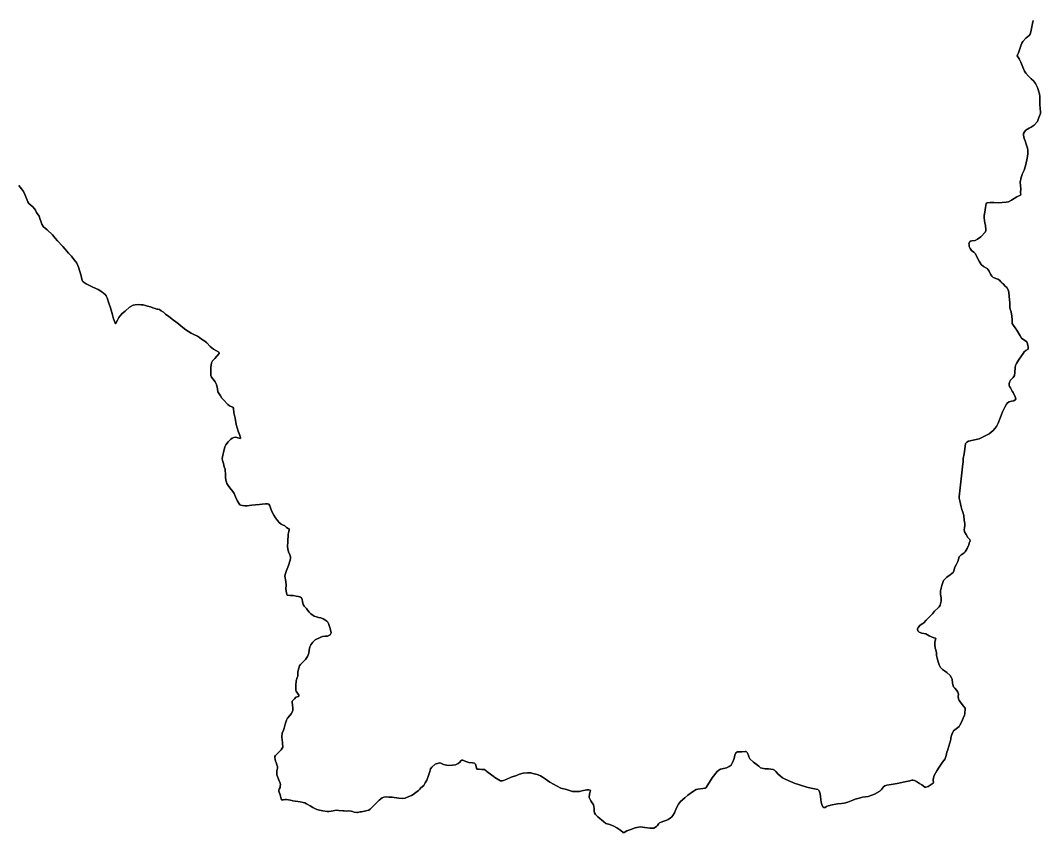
# Model space of a CAD drawing. Header units: millimetres. Extents: x 163919 to 195198, y 430116 to 478891.
# Drawn here: x 189912 to 195172, y 455799 to 459989 of the extents above; entities that cross this region are included whole.
import ezdxf

# ---------------------------------------------------------------- set-up
doc = ezdxf.new("R2010")
doc.units = ezdxf.units.MM
doc.layers.add('#SK03', color=2, linetype='Continuous')
doc.layers.add('#SK04', color=2, linetype='Continuous')

msp = doc.modelspace()

# ---------------------------------------------------------------- linework, layer by layer
at = {"layer": '#SK03', "ltscale": 10}
msp.add_lwpolyline([(195133.5, 459988.6), (195130.8, 459972.5), (195127.7, 459956), (195121.9, 459929.3), (195118.7, 459917.2), (195112.7, 459910.5), (195095.5, 459896.9), (195080.9, 459879.8), (195075.4, 459871.2), (195071.2, 459862.2), (195062.8, 459836.2), (195058.1, 459821.7), (195053.5, 459811.6), (195050.6, 459806), (195062.5, 459791.1), (195069.8, 459772.7), (195080.7, 459747.3), (195088.9, 459727.3), (195095.5, 459716.3), (195110.3, 459701), (195123, 459687.2), (195134.8, 459677), (195145.6, 459662.6), (195156.2, 459643), (195166.8, 459609.2), (195169, 459596.1), (195168.1, 459556.6), (195169.7, 459531.8), (195172.2, 459518.5), (195171.3, 459508.5), (195163.1, 459487.8), (195155.4, 459466.6), (195139.9, 459448.1), (195124.2, 459438), (195114.1, 459432.1), (195096.8, 459423.1), (195088.5, 459413.4), (195084.2, 459405.3), (195084.5, 459395.7), (195088.2, 459380), (195092.1, 459367.4), (195097.6, 459350.5), (195104.1, 459329.6), (195106.4, 459318.5), (195106.5, 459302.2), (195105.3, 459286.4), (195102.1, 459269), (195098.1, 459253.1), (195094.3, 459238.4), (195086.8, 459215.6), (195079, 459198.6), (195072.3, 459177.5), (195067.3, 459153.3), (195070.3, 459119), (195069.3, 459101.1), (195069.8, 459089.9), (195068.9, 459086.8), (195053.7, 459080.2), (195049.8, 459078.2), (195021.5, 459060.5), (195006.9, 459052.2), (194995.4, 459050.2), (194973.4, 459048.8), (194956.7, 459048.1), (194931.6, 459049.2), (194912, 459049), (194896.9, 459047.8), (194890.9, 459043.5), (194888.1, 459024.2), (194884.1, 458998.6), (194881.4, 458982.5), (194881.4, 458970.1), (194885.4, 458942.5), (194887.6, 458932.9), (194889.5, 458906.6), (194887.5, 458897.8), (194864.1, 458872.9), (194847.6, 458859.8), (194834.7, 458853.7), (194818.1, 458851.3), (194808.7, 458849.9), (194802.9, 458837.9), (194803.4, 458830.8), (194803.4, 458821.5), (194808.7, 458811.5), (194815.4, 458801.9), (194827.2, 458793.5), (194835.2, 458786.9), (194855, 458746.8), (194866.5, 458729.5), (194878.3, 458719.7), (194896.8, 458709), (194906.6, 458694.5), (194913.2, 458678.7), (194920.6, 458668.7), (194927.9, 458662.2), (194951.1, 458653.9), (194961.1, 458648.1), (194967.3, 458640.5), (194973.8, 458633.2), (194978.8, 458628.8), (194990.1, 458618.3), (194998.5, 458610.4), (195004.8, 458599.4), (195008.1, 458586.3), (195010.7, 458565), (195012.2, 458548.5), (195013.3, 458530), (195014.4, 458508.2), (195016, 458498.1), (195020.7, 458484.8), (195024.3, 458463.3), (195025.5, 458444), (195025.1, 458438.3), (195026.3, 458425), (195028.6, 458419), (195043.9, 458397.5), (195050, 458390.7), (195067, 458360.6), (195074.5, 458348.8), (195085, 458340.2), (195094.7, 458335), (195101.3, 458330.5), (195103.6, 458325.5), (195106.3, 458313.3), (195108.7, 458302.7), (195108.6, 458294.8), (195107.3, 458292.7), (195096.7, 458286.2), (195088.3, 458279.4), (195081.7, 458271), (195073.7, 458257.7), (195058.3, 458235.5), (195047.2, 458218), (195043.1, 458208.7), (195041, 458198.1), (195039.1, 458172), (195037.5, 458157.6), (195031, 458146.8), (195017.4, 458132.4), (195012.6, 458122.8), (195010.1, 458114.6), (195009.8, 458107.6), (195011.8, 458100.7), (195016.8, 458093.5), (195025.8, 458076.7), (195031.6, 458069), (195041.6, 458046.6), (195043.8, 458036.9), (195041.9, 458031.6), (195034.5, 458026.5), (195022.6, 458023.8), (195009.3, 458020.3), (195002, 458016.5), (194996.2, 458008.7), (194988, 457993.3), (194975.3, 457969.6), (194965.3, 457942.5), (194954.1, 457911.3), (194945.1, 457894), (194928.3, 457873.9), (194907.4, 457855.4), (194855, 457830), (194800.4, 457818.1), (194792.1, 457812.7), (194785.3, 457805.5), (194780.9, 457777.4), (194777.9, 457753.5), (194772.8, 457728.7), (194772.1, 457709.6), (194771.5, 457700.4), (194752, 457530.2), (194751.7, 457524.4), (194757.8, 457502.8), (194761.5, 457485.8), (194765.6, 457466.2), (194771.5, 457451.1), (194776.8, 457434.2), (194778.7, 457411.3), (194780.9, 457392.5), (194781.4, 457384.6), (194779.2, 457368.7), (194778.5, 457362), (194779.4, 457350.7), (194788.4, 457336), (194797.6, 457321.3), (194807, 457310.5), (194808.5, 457304.6), (194804.7, 457291.2), (194802.7, 457283.5), (194793.1, 457263.5), (194782.9, 457247.1), (194776.3, 457239.5), (194763.5, 457232.3), (194757, 457227.2), (194753, 457222.2), (194744.6, 457196.9), (194737.1, 457180.1), (194730.6, 457168.6), (194725.1, 457149.6), (194721.5, 457141.4), (194715.8, 457136.7), (194703.4, 457126.8), (194695.5, 457121.3), (194688.8, 457116.3), (194675.5, 457103.5), (194671.9, 457099.3), (194663.3, 457072.7), (194656.3, 457046.7), (194655.8, 457035.4), (194656.3, 457027), (194658.8, 457010.4), (194659, 456992.4), (194657.7, 456986.2), (194654.9, 456972), (194649.7, 456962.9), (194644.2, 456958.1), (194625.6, 456940.6), (194614, 456926.8), (194591.9, 456905.4), (194582.4, 456894.3), (194569.6, 456881.7), (194564.8, 456877.4), (194552, 456868.8), (194541.4, 456856.7), (194538.1, 456848.4), (194538.9, 456839.9), (194540.2, 456837.3), (194545.9, 456832.9), (194560.6, 456828.2), (194580.6, 456823.7), (194589.1, 456819.7), (194598.1, 456813.2), (194622.2, 456804.2), (194630.8, 456802.1), (194632.4, 456799.3), (194626.8, 456780.8), (194626.3, 456769.7), (194629.3, 456750.9), (194631.9, 456741.1), (194634.6, 456725.8), (194636.1, 456712), (194638.1, 456698.4), (194644, 456679.1), (194649.1, 456663.5), (194656.4, 456650.1), (194665.7, 456640.7), (194676.2, 456633.8), (194689.4, 456625.1), (194706.3, 456609.4), (194713.2, 456597.6), (194715.8, 456590), (194717.7, 456570.4), (194719.3, 456562.9), (194723.3, 456550.9), (194729.4, 456543.2), (194740.1, 456531.1), (194745.8, 456522.6), (194748.6, 456513.1), (194747.7, 456501.6), (194748.8, 456488.9), (194753.1, 456480.5), (194774.3, 456451.3), (194782.7, 456440.5), (194782.5, 456430.9), (194782.1, 456419.6), (194781.2, 456411.7), (194779.1, 456403.8), (194773, 456388.4), (194765.3, 456372.5), (194756.3, 456352.8), (194752, 456345.5), (194729.9, 456328.6), (194723.7, 456323.1), (194715.1, 456304.9), (194709.9, 456287.6), (194708.6, 456280.7), (194706.7, 456266.3), (194698, 456239.2), (194693.2, 456225.9), (194688.7, 456213.2), (194685.7, 456196.3), (194682.5, 456186.9), (194680.1, 456179.8), (194667, 456162.1), (194649.8, 456136.3), (194637.1, 456117.8), (194629.6, 456104.7), (194623.2, 456093.1), (194618.7, 456074.3), (194618.7, 456068.2), (194619.2, 456059.4), (194617.8, 456054.2), (194602.8, 456043.5), (194591.9, 456037.1), (194580.6, 456033.5), (194575.2, 456033.9), (194559.9, 456044.9), (194548, 456052), (194531.7, 456062.7), (194522.8, 456067), (194513.2, 456069.2), (194507.6, 456069.4), (194497.6, 456066.2), (194472.9, 456060.5), (194433, 456052.1), (194401.7, 456047.3), (194379.4, 456043.4), (194369.7, 456039.6), (194363, 456034.7), (194351.8, 456020.5), (194342.9, 456011.8), (194315, 455997.1), (194302.2, 455991.3), (194282.9, 455985), (194270.1, 455982.9), (194254.1, 455981.1), (194237.4, 455977), (194216.9, 455970.6), (194203.5, 455965.9), (194178, 455956.6), (194159.5, 455950.9), (194145.3, 455949.5), (194124.3, 455946.6), (194088.2, 455939.6), (194085.3, 455938.7), (194077, 455936.6), (194068.6, 455933.6), (194060.6, 455928.2), (194054.6, 455928.7), (194050.1, 455931.8), (194043.8, 455944.4), (194041.4, 455955.7), (194038.9, 455970.1), (194035, 455999.6), (194030.8, 456013.8), (194027.6, 456018.3), (194023.3, 456020.6), (194014.8, 456022.5), (193988.4, 456027.3), (193966.5, 456033.2), (193934.5, 456044.1), (193918.8, 456048.6), (193906.2, 456052.4), (193883.3, 456063.2), (193854.6, 456074.3), (193841.5, 456080.9), (193830.1, 456091.8), (193819.2, 456100.9), (193807, 456114.1), (193800.4, 456121.2), (193792.7, 456124.6), (193769.9, 456127.3), (193752.2, 456128.6), (193743, 456129.6), (193728.2, 456132.8), (193719.9, 456140.8), (193692.5, 456162.3), (193673.7, 456179.9), (193668.2, 456189), (193663.8, 456201.9), (193659.8, 456211.6), (193654.8, 456216.9), (193648.9, 456216.9), (193631.2, 456215.8), (193615.7, 456215.8), (193608.8, 456215.4), (193601.5, 456211.1), (193596.1, 456198.1), (193591.6, 456181), (193583, 456159.6), (193577, 456147.1), (193566.5, 456139.2), (193553, 456132.3), (193530.2, 456127.3), (193522.4, 456125.8), (193512.7, 456121), (193504.1, 456113.4), (193479.5, 456081.6), (193448.3, 456031.6), (193442.7, 456027.4), (193430.5, 456025.7), (193404.2, 456023.6), (193396.1, 456021.3), (193381.8, 456013.4), (193353, 455991.4), (193337.7, 455978.2), (193315.9, 455959.2), (193305.7, 455945.3), (193295.1, 455926.1), (193284.7, 455900.7), (193275.3, 455886.6), (193271.1, 455880.5), (193261.8, 455873.4), (193251.4, 455866.3), (193244.5, 455862.4), (193229.7, 455857.1), (193215.4, 455851.9), (193207.4, 455848.4), (193202.8, 455843.2), (193197.4, 455834.9), (193192.4, 455829.8), (193177.9, 455820.9), (193173, 455821.1), (193156.5, 455822.4), (193131.9, 455825.5), (193106.7, 455828), (193098, 455827), (193082, 455823.4), (193059.4, 455815.3), (193039.4, 455807.5), (193024.9, 455798.8), (193019.8, 455800), (193008.2, 455809.3), (192987.1, 455823.4), (192972.2, 455832.7), (192950.2, 455840.9), (192936.9, 455843.3), (192930.2, 455845.8), (192917.7, 455855.6), (192888.9, 455880.1), (192876.6, 455891.7), (192871.6, 455900.7), (192870.2, 455909.4), (192869.6, 455922.4), (192868.8, 455933.5), (192866.2, 455942.3), (192853.8, 455962.1), (192844.3, 455979.2), (192846.2, 455999.3), (192849.2, 456008.9), (192850.8, 456015.4), (192848.9, 456017.5), (192843.4, 456020), (192832.6, 456020), (192807.2, 456014.5), (192793.8, 456010.1), (192780.7, 456010.1), (192757.9, 456011.5), (192727.4, 456020.7), (192698.8, 456028.3), (192641.4, 456059.2), (192618.3, 456076.1), (192602.1, 456086.7), (192594.3, 456092.2), (192589.9, 456093.8), (192576.7, 456098), (192554.8, 456104.2), (192543.3, 456106.3), (192526.7, 456107.7), (192503.6, 456104.9), (192485.1, 456100.2), (192469.9, 456092.9), (192441.8, 456084.4), (192420.1, 456074.7), (192403.1, 456067.4), (192396.5, 456066), (192387.8, 456066.1), (192358.7, 456083.4), (192354, 456087.3), (192342.3, 456095.8), (192317.6, 456114.1), (192313.1, 456117.8), (192303.9, 456124), (192298.9, 456124.9), (192291.4, 456125), (192278, 456125.3), (192265.6, 456126.6), (192264.1, 456131), (192262.1, 456140.3), (192258.1, 456152.6), (192252.8, 456156.6), (192242.8, 456158.8), (192224, 456159.9), (192213.3, 456163.2), (192200.1, 456168.5), (192195.6, 456170.8), (192192.4, 456171.8), (192188.2, 456172.7), (192182.6, 456168.6), (192176.9, 456161.9), (192169, 456155.8), (192155, 456148.4), (192140.5, 456146.9), (192117.2, 456145.6), (192092.8, 456150.1), (192080.4, 456156.6), (192074.4, 456158.3), (192067.7, 456156.6), (192050.8, 456151), (192032.5, 456135.9), (192026.4, 456128.4), (192022.1, 456113.8), (192014, 456087.9), (192009.4, 456074.1), (192007, 456068.7), (191999.6, 456054.7), (191992.7, 456041.7), (191976.4, 456029.1), (191971.8, 456023.6), (191964.3, 456016), (191937, 455995.8), (191927.8, 455990.6), (191914.7, 455984.9), (191896.1, 455977.2), (191880, 455975.3), (191863.5, 455977), (191838.2, 455980.1), (191828.5, 455981), (191811, 455982.4), (191799.8, 455983), (191786.2, 455981.8), (191776.6, 455978.1), (191761.1, 455966.5), (191743.6, 455948.7), (191721.9, 455927.2), (191715.2, 455919.4), (191708.4, 455914.8), (191693.1, 455910.9), (191671.3, 455906.7), (191663.2, 455906.3), (191650.7, 455903.3), (191647.1, 455902.8), (191633.4, 455904.2), (191624, 455907.1), (191616.9, 455909.3), (191601.4, 455910.8), (191591.9, 455910.1), (191581.4, 455910.3), (191573.5, 455910.8), (191553.1, 455913.1), (191539.2, 455913.8), (191525.2, 455911.4), (191503.9, 455907.9), (191493, 455907.7), (191470.5, 455911.3), (191453.3, 455914.2), (191439.9, 455918.1), (191433.7, 455921), (191419.6, 455928.7), (191405.3, 455937.2), (191387, 455947.9), (191378, 455952.4), (191370.4, 455954.7), (191354.4, 455957.2), (191317, 455963), (191305.2, 455965.4), (191284.1, 455969), (191281.1, 455969.4), (191274.4, 455968.8), (191268.1, 455968.5), (191262.9, 455967.8), (191259.8, 455967.2), (191258.1, 455968.2), (191257, 455972.9), (191253.6, 455986.1), (191251.1, 455994.3), (191244.2, 456012), (191243.9, 456016), (191246.6, 456022.9), (191250.5, 456031.9), (191251.6, 456037.8), (191252.8, 456046.8), (191251.2, 456054.6), (191242, 456075.2), (191236.7, 456087.4), (191234.3, 456096.6), (191233.5, 456106.8), (191234.7, 456116.6), (191237.5, 456131.7), (191236.9, 456140.5), (191234.6, 456149.2), (191230.4, 456161), (191227.7, 456168), (191225.6, 456176.2), (191223.1, 456185.7), (191223.8, 456190.9), (191227.2, 456195.7), (191234.6, 456203.9), (191256.3, 456226.3), (191261, 456234), (191264, 456240.3), (191264.7, 456246.9), (191263.8, 456252.9), (191262.8, 456260.8), (191262.4, 456267.9), (191262, 456274.1), (191260.3, 456294.6), (191262.2, 456311.8), (191267.5, 456326.4), (191271.4, 456338.3), (191276.6, 456357.8), (191283.9, 456378.5), (191289.6, 456388.4), (191300.2, 456403.1), (191307, 456411.5), (191315.5, 456423.5), (191316.4, 456430.2), (191316.2, 456441.6), (191315.2, 456456.5), (191312.7, 456471.4), (191313.6, 456476.6), (191324.6, 456488.2), (191332.6, 456497.4), (191338, 456499.5), (191346.2, 456500.1), (191347.9, 456503.2), (191346.5, 456508.3), (191340.1, 456517.9), (191333.3, 456528.2), (191331.3, 456533.1), (191331.7, 456539.2), (191331.9, 456557), (191334.2, 456582.4), (191339.4, 456599.2), (191342.1, 456605.8), (191342.5, 456616.1), (191342.5, 456627.8), (191347.8, 456646.7), (191351.4, 456658.6), (191355.3, 456665.4), (191372.3, 456682.4), (191382.4, 456691.5), (191392.6, 456707.6), (191398.5, 456724.7), (191400.3, 456739.4), (191403.9, 456757.3), (191409.9, 456767.1), (191419.9, 456781.2), (191431.8, 456792.4), (191457.9, 456805.5), (191469.5, 456809.7), (191483.7, 456812.4), (191494.4, 456812.8), (191502.6, 456814.9), (191508.3, 456819.2), (191513.7, 456828.8), (191512.3, 456838), (191508, 456857.4), (191499.8, 456878.2), (191496.7, 456884.6), (191492.1, 456889.9), (191481, 456895.7), (191473.1, 456900.9), (191461.5, 456906.5), (191449.1, 456908.6), (191443.4, 456909.8), (191438.1, 456911.4), (191425.6, 456915.9), (191408.7, 456927.5), (191400.8, 456935.6), (191394.2, 456944.8), (191386.8, 456955), (191375.6, 456966.1), (191370.4, 456975.4), (191366.2, 456991.2), (191363.7, 457002), (191361.1, 457009.3), (191355.9, 457013.7), (191345.5, 457016.5), (191333.7, 457018.9), (191318.3, 457021.1), (191303.3, 457021.8), (191286.6, 457023.1), (191285.1, 457027.2), (191281.9, 457044.6), (191279.8, 457056.9), (191281.7, 457075.6), (191280.6, 457094.2), (191275.9, 457121.6), (191276.9, 457130), (191284.2, 457150.7), (191293.4, 457176.7), (191301, 457199.6), (191303.8, 457211.4), (191304.4, 457220.7), (191300.9, 457232.2), (191293.3, 457247.5), (191290.6, 457262), (191289.1, 457275.4), (191290.3, 457298.9), (191293.1, 457339.1), (191295.8, 457351.4), (191297.7, 457360.5), (191296.8, 457365.1), (191293.1, 457367.8), (191284.6, 457372.7), (191275.1, 457381.6), (191263, 457386.9), (191256.3, 457389.4), (191246.1, 457398.2), (191237, 457408.9), (191227.3, 457421.8), (191219.2, 457436.4), (191208.1, 457455.7), (191200.9, 457473.7), (191197.3, 457485.2), (191192.7, 457492.4), (191185.4, 457494.8), (191174.7, 457494.6), (191158.1, 457492.8), (191145.3, 457490.9), (191124.1, 457489), (191104.5, 457487.2), (191081.7, 457485.1), (191068.7, 457485.1), (191057.7, 457485.8), (191048.4, 457487.5), (191043.3, 457490.2), (191039.3, 457494.8), (191029.6, 457511.4), (191021.4, 457530.9), (191014, 457548.6), (191006.4, 457558.8), (190992.3, 457577.1), (190982.9, 457589.1), (190975.9, 457600.1), (190974.1, 457605.8), (190971.5, 457617.6), (190968.8, 457631.9), (190968.9, 457647.8), (190968.3, 457668.4), (190966.8, 457673.7), (190963.1, 457685.7), (190958.2, 457702), (190953.6, 457719), (190952.5, 457728.2), (190955.2, 457745.1), (190958.2, 457760), (190965.3, 457788.8), (190970.1, 457799.3), (190982.6, 457814.9), (190996.5, 457828.7), (191003.2, 457833), (191012.3, 457836.6), (191023.2, 457837.9), (191033.5, 457835.8), (191046, 457832.5), (191046.6, 457836.4), (191041.1, 457852.1), (191034.2, 457868.9), (191024.3, 457903.4), (191018.4, 457936.1), (191011.8, 457964.5), (191010.2, 457988.1), (191006.8, 457993.1), (191002.7, 457994.4), (190989.6, 457999.5), (190980.4, 458007.1), (190959.5, 458031.5), (190950.1, 458040.4), (190943.2, 458051.7), (190930.3, 458073.2), (190927.3, 458088.4), (190922.6, 458110), (190915.6, 458124), (190904.1, 458138.8), (190897.6, 458148.4), (190894.4, 458157.3), (190893.6, 458172.1), (190894.3, 458197.8), (190895.3, 458210.7), (190897, 458221.9), (190901.9, 458231.8), (190914.7, 458244.7), (190935.7, 458269.6), (190936.4, 458272.3), (190934.1, 458277.8), (190922.5, 458284.6), (190907.8, 458292.2), (190890.8, 458306.1), (190872.8, 458325.7), (190862.1, 458333.4), (190845.5, 458343.6), (190834.3, 458353.5), (190824.3, 458360.2), (190806.2, 458368.4), (190791.4, 458375.1), (190765.1, 458391.9), (190741.4, 458410.6), (190726.7, 458423.1), (190713.9, 458433.8), (190701.8, 458442.3), (190677.3, 458461.3), (190660.5, 458473.3), (190649.5, 458483.5), (190638.3, 458491), (190628.7, 458497), (190620.2, 458499.1), (190614.4, 458499.5), (190605.9, 458501.9), (190594.8, 458505.9), (190582.6, 458510.2), (190566.7, 458514.6), (190556.2, 458518.1), (190544.9, 458520.8), (190534.5, 458521.8), (190519, 458522.9), (190502.7, 458520.9), (190493.8, 458519.1), (190474.6, 458508.7), (190451.3, 458489.3), (190436.5, 458476), (190424.7, 458463.3), (190419.2, 458456), (190412.5, 458442.3), (190402, 458422.6), (190398.5, 458432), (190391.9, 458449.6), (190386.6, 458470), (190375.7, 458506.2), (190368.2, 458530.3), (190359.3, 458556.6), (190354.7, 458567.8), (190348.8, 458574.8), (190332, 458588), (190312, 458599.7), (190284.9, 458612.4), (190251.5, 458629.9), (190235.9, 458639.3), (190231.7, 458644.2), (190227.8, 458653.9), (190224.2, 458671.7), (190218.1, 458694), (190211.5, 458715.4), (190202, 458736.1), (190198.1, 458742.3), (190188.8, 458754.2), (190174.7, 458772.6), (190160.5, 458788.4), (190143.1, 458807.7), (190130.6, 458822.8), (190103.3, 458851.1), (190091.6, 458865.8), (190076.3, 458882.5), (190049.7, 458908.4), (190038.7, 458916.5), (190030.7, 458923.9), (190022.8, 458936.9), (190018.1, 458947.2), (190012.4, 458966.4), (190007.6, 458979.2), (189995, 458997.8), (189989.6, 459009.6), (189984.5, 459017.3), (189975, 459026.1), (189955.2, 459044.5), (189949.5, 459052.4), (189943.7, 459069.8), (189936.4, 459087.2), (189927.7, 459105.8), (189917, 459120.2), (189902.8, 459137.7)], dxfattribs=at)
at = {"layer": '#SK04'}
msp.add_lwpolyline([(189902.8, 459137.7), (189917, 459120.2), (189927.7, 459105.8), (189936.4, 459087.2), (189943.7, 459069.8), (189949.5, 459052.4), (189955.2, 459044.5), (189975, 459026.1), (189984.5, 459017.3), (189989.6, 459009.6), (189995, 458997.8), (190007.6, 458979.2), (190012.4, 458966.4), (190018.1, 458947.2), (190022.8, 458936.9), (190030.7, 458923.9), (190038.7, 458916.5), (190049.7, 458908.4), (190076.3, 458882.5), (190091.6, 458865.8), (190103.3, 458851.1), (190130.6, 458822.8), (190143.1, 458807.7), (190160.5, 458788.4), (190174.7, 458772.6), (190188.8, 458754.2), (190198.1, 458742.3), (190202, 458736.1), (190211.5, 458715.4), (190218.1, 458694), (190224.2, 458671.7), (190227.8, 458653.9), (190231.7, 458644.2), (190235.9, 458639.3), (190251.5, 458629.9), (190284.9, 458612.4), (190312, 458599.7), (190332, 458588), (190348.8, 458574.8), (190354.7, 458567.8), (190359.3, 458556.6), (190368.2, 458530.3), (190375.7, 458506.2), (190386.6, 458470), (190391.9, 458449.6), (190398.5, 458432), (190402, 458422.6), (190412.5, 458442.3), (190419.2, 458456), (190424.7, 458463.3), (190436.5, 458476), (190451.3, 458489.3), (190474.6, 458508.7), (190493.8, 458519.1), (190502.7, 458520.9), (190519, 458522.9), (190534.5, 458521.8), (190544.9, 458520.8), (190556.2, 458518.1), (190566.7, 458514.6), (190582.6, 458510.2), (190594.8, 458505.9), (190605.9, 458501.9), (190614.4, 458499.5), (190620.2, 458499.1), (190628.7, 458497), (190638.3, 458491), (190649.5, 458483.5), (190660.5, 458473.3), (190677.3, 458461.3), (190701.8, 458442.3), (190713.9, 458433.8), (190726.7, 458423.1), (190741.4, 458410.6), (190765.1, 458391.9), (190791.4, 458375.1), (190806.2, 458368.4), (190824.3, 458360.2), (190834.3, 458353.5), (190845.5, 458343.6), (190862.1, 458333.4), (190872.8, 458325.7), (190890.8, 458306.1), (190907.8, 458292.2), (190922.5, 458284.6), (190934.1, 458277.8), (190936.4, 458272.3), (190935.7, 458269.6), (190914.7, 458244.7), (190901.9, 458231.8), (190897, 458221.9), (190895.3, 458210.7), (190894.3, 458197.8), (190893.6, 458172.1), (190894.4, 458157.3), (190897.6, 458148.4), (190904.1, 458138.8), (190915.6, 458124), (190922.6, 458110), (190927.3, 458088.4), (190930.3, 458073.2), (190943.2, 458051.7), (190950.1, 458040.4), (190959.5, 458031.5), (190980.4, 458007.1), (190989.6, 457999.5), (191002.7, 457994.4), (191006.8, 457993.1), (191010.2, 457988.1), (191011.8, 457964.5), (191018.4, 457936.1), (191024.3, 457903.4), (191034.2, 457868.9), (191041.1, 457852.1), (191046.6, 457836.4), (191046, 457832.5), (191033.5, 457835.8), (191023.2, 457837.9), (191012.3, 457836.6), (191003.2, 457833), (190996.5, 457828.7), (190982.6, 457814.9), (190970.1, 457799.3), (190965.3, 457788.8), (190958.2, 457760), (190955.2, 457745.1), (190952.5, 457728.2), (190953.6, 457719), (190958.2, 457702), (190963.1, 457685.7), (190966.8, 457673.7), (190968.3, 457668.4), (190968.9, 457647.8), (190968.8, 457631.9), (190971.5, 457617.6), (190974.1, 457605.8), (190975.9, 457600.1), (190982.9, 457589.1), (190992.3, 457577.1), (191006.4, 457558.8), (191014, 457548.6), (191021.4, 457530.9), (191029.6, 457511.4), (191039.3, 457494.8), (191043.3, 457490.2), (191048.4, 457487.5), (191057.7, 457485.8), (191068.7, 457485.1), (191081.7, 457485.1), (191104.5, 457487.2), (191124.1, 457489), (191145.3, 457490.9), (191158.1, 457492.8), (191174.7, 457494.6), (191185.4, 457494.8), (191192.7, 457492.4), (191197.3, 457485.2), (191200.9, 457473.7), (191208.1, 457455.7), (191219.2, 457436.4), (191227.3, 457421.8), (191237, 457408.9), (191246.1, 457398.2), (191256.3, 457389.4), (191263, 457386.9), (191275.1, 457381.6), (191284.6, 457372.7), (191293.1, 457367.8), (191296.8, 457365.1), (191297.7, 457360.5), (191295.8, 457351.4), (191293.1, 457339.1), (191290.3, 457298.9), (191289.1, 457275.4), (191290.6, 457262), (191293.3, 457247.5), (191300.9, 457232.2), (191304.4, 457220.7), (191303.8, 457211.4), (191301, 457199.6), (191293.4, 457176.7), (191284.2, 457150.7), (191276.9, 457130), (191275.9, 457121.6), (191280.6, 457094.2), (191281.7, 457075.6), (191279.8, 457056.9), (191281.9, 457044.6), (191285.1, 457027.2), (191286.6, 457023.1), (191303.3, 457021.8), (191318.3, 457021.1), (191333.7, 457018.9), (191345.5, 457016.5), (191355.9, 457013.7), (191361.1, 457009.3), (191363.7, 457002), (191366.2, 456991.2), (191370.4, 456975.4), (191375.6, 456966.1), (191386.8, 456955), (191394.2, 456944.8), (191400.8, 456935.6), (191408.7, 456927.5), (191425.6, 456915.9), (191438.1, 456911.4), (191443.4, 456909.8), (191449.1, 456908.6), (191461.5, 456906.5), (191473.1, 456900.9), (191481, 456895.7), (191492.1, 456889.9), (191496.7, 456884.6), (191499.8, 456878.2), (191508, 456857.4), (191512.3, 456838), (191513.7, 456828.8), (191508.3, 456819.2), (191502.6, 456814.9), (191494.4, 456812.8), (191483.7, 456812.4), (191469.5, 456809.7), (191457.9, 456805.5), (191431.8, 456792.4), (191419.9, 456781.2), (191409.9, 456767.1), (191403.9, 456757.3), (191400.3, 456739.4), (191398.5, 456724.7), (191392.6, 456707.6), (191382.4, 456691.5), (191372.3, 456682.4), (191355.3, 456665.4), (191351.4, 456658.6), (191347.8, 456646.7), (191342.5, 456627.8), (191342.5, 456616.1), (191342.1, 456605.8), (191339.4, 456599.2), (191334.2, 456582.4), (191331.9, 456557), (191331.7, 456539.2), (191331.3, 456533.1), (191333.3, 456528.2), (191340.1, 456517.9), (191346.5, 456508.3), (191347.9, 456503.2), (191346.2, 456500.1), (191338, 456499.5), (191332.6, 456497.4), (191324.6, 456488.2), (191313.6, 456476.6), (191312.7, 456471.4), (191315.2, 456456.5), (191316.2, 456441.6), (191316.4, 456430.2), (191315.5, 456423.5), (191307, 456411.5), (191300.2, 456403.1), (191289.6, 456388.4), (191283.9, 456378.5), (191276.6, 456357.8), (191271.4, 456338.3), (191267.5, 456326.4), (191262.2, 456311.8), (191260.3, 456294.6), (191262, 456274.1), (191262.4, 456267.9), (191262.8, 456260.8), (191263.8, 456252.9), (191264.7, 456246.9), (191264, 456240.3), (191261, 456234), (191256.3, 456226.3), (191234.6, 456203.9), (191227.2, 456195.7), (191223.8, 456190.9), (191223.1, 456185.7), (191225.6, 456176.2), (191227.7, 456168), (191230.4, 456161), (191234.6, 456149.2), (191236.9, 456140.5), (191237.5, 456131.7), (191234.7, 456116.6), (191233.5, 456106.8), (191234.3, 456096.6), (191236.7, 456087.4), (191242, 456075.2), (191251.2, 456054.6), (191252.8, 456046.8), (191251.6, 456037.8), (191250.5, 456031.9), (191246.6, 456022.9), (191243.9, 456016), (191244.2, 456012), (191251.1, 455994.3), (191253.6, 455986.1), (191257, 455972.9), (191258.1, 455968.2), (191259.8, 455967.2), (191262.9, 455967.8), (191268.1, 455968.5), (191274.4, 455968.8), (191281.1, 455969.4), (191284.1, 455969), (191305.2, 455965.4), (191317, 455963), (191354.4, 455957.2), (191370.4, 455954.7), (191378, 455952.4), (191387, 455947.9), (191405.3, 455937.2), (191419.6, 455928.7), (191433.7, 455921), (191439.9, 455918.1), (191453.3, 455914.2), (191470.5, 455911.3), (191493, 455907.7), (191503.9, 455907.9), (191525.2, 455911.4), (191539.2, 455913.8), (191553.1, 455913.1), (191573.5, 455910.8), (191581.4, 455910.3), (191591.9, 455910.1), (191601.4, 455910.8), (191616.9, 455909.3), (191624, 455907.1), (191633.4, 455904.2), (191647.1, 455902.8), (191650.7, 455903.3), (191663.2, 455906.3), (191671.3, 455906.7), (191693.1, 455910.9), (191708.4, 455914.8), (191715.2, 455919.4), (191721.9, 455927.2), (191743.6, 455948.7), (191761.1, 455966.5), (191776.6, 455978.1), (191786.2, 455981.8), (191799.8, 455983), (191811, 455982.4), (191828.5, 455981), (191838.2, 455980.1), (191863.5, 455977), (191880, 455975.3), (191896.1, 455977.2), (191914.7, 455984.9), (191927.8, 455990.6), (191937, 455995.8), (191964.3, 456016), (191971.8, 456023.6), (191976.4, 456029.1), (191992.7, 456041.7), (191999.6, 456054.7), (192007, 456068.7), (192009.4, 456074.1), (192014, 456087.9), (192022.1, 456113.8), (192026.4, 456128.4), (192032.5, 456135.9), (192050.8, 456151), (192067.7, 456156.6), (192074.4, 456158.3), (192080.4, 456156.6), (192092.8, 456150.1), (192117.2, 456145.6), (192140.5, 456146.9), (192155, 456148.4), (192169, 456155.8), (192176.9, 456161.9), (192182.6, 456168.6), (192188.2, 456172.7), (192192.4, 456171.8), (192195.6, 456170.8), (192200.1, 456168.5), (192213.3, 456163.2), (192224, 456159.9), (192242.8, 456158.8), (192252.8, 456156.6), (192258.1, 456152.6), (192262.1, 456140.3), (192264.1, 456131), (192265.6, 456126.6), (192278, 456125.3), (192291.4, 456125), (192298.9, 456124.9), (192303.9, 456124), (192313.1, 456117.8), (192317.6, 456114.1), (192342.3, 456095.8), (192354, 456087.3), (192358.7, 456083.4), (192387.8, 456066.1), (192396.5, 456066), (192403.1, 456067.4), (192420.1, 456074.7), (192441.8, 456084.4), (192469.9, 456092.9), (192485.1, 456100.2), (192503.6, 456104.9), (192526.7, 456107.7), (192543.3, 456106.3), (192554.8, 456104.2), (192576.7, 456098), (192589.9, 456093.8), (192594.3, 456092.2), (192602.1, 456086.7), (192618.3, 456076.1), (192641.4, 456059.2), (192698.8, 456028.3), (192727.4, 456020.7), (192757.9, 456011.5), (192780.7, 456010.1), (192793.8, 456010.1), (192807.2, 456014.5), (192832.6, 456020), (192843.4, 456020), (192848.9, 456017.5), (192850.8, 456015.4), (192849.2, 456008.9), (192846.2, 455999.3), (192844.3, 455979.2), (192853.8, 455962.1), (192866.2, 455942.3), (192868.8, 455933.5), (192869.6, 455922.4), (192870.2, 455909.4), (192871.6, 455900.7), (192876.6, 455891.7), (192888.9, 455880.1), (192917.7, 455855.6), (192930.2, 455845.8), (192936.9, 455843.3), (192950.2, 455840.9), (192972.2, 455832.7), (192987.1, 455823.4), (193008.2, 455809.3), (193019.8, 455800), (193024.9, 455798.8), (193039.4, 455807.5), (193059.4, 455815.3), (193082, 455823.4), (193098, 455827), (193106.7, 455828), (193131.9, 455825.5), (193156.5, 455822.4), (193173, 455821.1), (193177.9, 455820.9), (193192.4, 455829.8), (193197.4, 455834.9), (193202.8, 455843.2), (193207.4, 455848.4), (193215.4, 455851.9), (193229.7, 455857.1), (193244.5, 455862.4), (193251.4, 455866.3), (193261.8, 455873.4), (193271.1, 455880.5), (193275.3, 455886.6), (193284.7, 455900.7), (193295.1, 455926.1), (193305.7, 455945.3), (193315.9, 455959.2), (193337.7, 455978.2), (193353, 455991.4), (193381.8, 456013.4), (193396.1, 456021.3), (193404.2, 456023.6), (193430.5, 456025.7), (193442.7, 456027.4), (193448.3, 456031.6), (193479.5, 456081.6), (193504.1, 456113.4), (193512.7, 456121), (193522.4, 456125.8), (193530.2, 456127.3), (193553, 456132.3), (193566.5, 456139.2), (193577, 456147.1), (193583, 456159.6), (193591.6, 456181), (193596.1, 456198.1), (193601.5, 456211.1), (193608.8, 456215.4), (193615.7, 456215.8), (193631.2, 456215.8), (193648.9, 456216.9), (193654.8, 456216.9), (193659.8, 456211.6), (193663.8, 456201.9), (193668.2, 456189), (193673.7, 456179.9), (193692.5, 456162.3), (193719.9, 456140.8), (193728.2, 456132.8), (193743, 456129.6), (193752.2, 456128.6), (193769.9, 456127.3), (193792.7, 456124.6), (193800.4, 456121.2), (193807, 456114.1), (193819.2, 456100.9), (193830.1, 456091.8), (193841.5, 456080.9), (193854.6, 456074.3), (193883.3, 456063.2), (193906.2, 456052.4), (193918.8, 456048.6), (193934.5, 456044.1), (193966.5, 456033.2), (193988.4, 456027.3), (194014.8, 456022.5), (194023.3, 456020.6), (194027.6, 456018.3), (194030.8, 456013.8), (194035, 455999.6), (194038.9, 455970.1), (194041.4, 455955.7), (194043.8, 455944.4), (194050.1, 455931.8), (194054.6, 455928.7), (194060.6, 455928.2), (194068.6, 455933.6), (194077, 455936.6), (194085.3, 455938.7), (194088.2, 455939.6), (194124.3, 455946.6), (194145.3, 455949.5), (194159.5, 455950.9), (194178, 455956.6), (194203.5, 455965.9), (194216.9, 455970.6), (194237.4, 455977), (194254.1, 455981.1), (194270.1, 455982.9), (194282.9, 455985), (194302.2, 455991.3), (194315, 455997.1), (194342.9, 456011.8), (194351.8, 456020.5), (194363, 456034.7), (194369.7, 456039.6), (194379.4, 456043.4), (194401.7, 456047.3), (194433, 456052.1), (194472.9, 456060.5), (194497.6, 456066.2), (194507.6, 456069.4), (194513.2, 456069.2), (194522.8, 456067), (194531.7, 456062.7), (194548, 456052), (194559.9, 456044.9), (194575.2, 456033.9), (194580.6, 456033.5), (194591.9, 456037.1), (194602.8, 456043.5), (194617.8, 456054.2), (194619.2, 456059.4), (194618.7, 456068.2), (194618.7, 456074.3), (194623.2, 456093.1), (194629.6, 456104.7), (194637.1, 456117.8), (194649.8, 456136.3), (194667, 456162.1), (194680.1, 456179.8), (194682.5, 456186.9), (194685.7, 456196.3), (194688.7, 456213.2), (194693.2, 456225.9), (194698, 456239.2), (194706.7, 456266.3), (194708.6, 456280.7), (194709.9, 456287.6), (194715.1, 456304.9), (194723.7, 456323.1), (194729.9, 456328.6), (194752, 456345.5), (194756.3, 456352.8), (194765.3, 456372.5), (194773, 456388.4), (194779.1, 456403.8), (194781.2, 456411.7), (194782.1, 456419.6), (194782.5, 456430.9), (194782.7, 456440.5), (194774.3, 456451.3), (194753.1, 456480.5), (194748.8, 456488.9), (194747.7, 456501.6), (194748.6, 456513.1), (194745.8, 456522.6), (194740.1, 456531.1), (194729.4, 456543.2), (194723.3, 456550.9), (194719.3, 456562.9), (194717.7, 456570.4), (194715.8, 456590), (194713.2, 456597.6), (194706.3, 456609.4), (194689.4, 456625.1), (194676.2, 456633.8), (194665.7, 456640.7), (194656.4, 456650.1), (194649.1, 456663.5), (194644, 456679.1), (194638.1, 456698.4), (194636.1, 456712), (194634.6, 456725.8), (194631.9, 456741.1), (194629.3, 456750.9), (194626.3, 456769.7), (194626.8, 456780.8), (194632.4, 456799.3), (194630.8, 456802.1), (194622.2, 456804.2), (194598.1, 456813.2), (194589.1, 456819.7), (194580.6, 456823.7), (194560.6, 456828.2), (194545.9, 456832.9), (194540.2, 456837.3), (194538.9, 456839.9), (194538.1, 456848.4), (194541.4, 456856.7), (194552, 456868.8), (194564.8, 456877.4), (194569.6, 456881.7), (194582.4, 456894.3), (194591.9, 456905.4), (194614, 456926.8), (194625.6, 456940.6), (194644.2, 456958.1), (194649.7, 456962.9), (194654.9, 456972), (194657.7, 456986.2), (194659, 456992.4), (194658.8, 457010.4), (194656.3, 457027), (194655.8, 457035.4), (194656.3, 457046.7), (194663.3, 457072.7), (194671.9, 457099.3), (194675.5, 457103.5), (194688.8, 457116.3), (194695.5, 457121.3), (194703.4, 457126.8), (194715.8, 457136.7), (194721.5, 457141.4), (194725.1, 457149.6), (194730.6, 457168.6), (194737.1, 457180.1), (194744.6, 457196.9), (194753, 457222.2), (194757, 457227.2), (194763.5, 457232.3), (194776.3, 457239.5), (194782.9, 457247.1), (194793.1, 457263.5), (194802.7, 457283.5), (194804.7, 457291.2), (194808.5, 457304.6), (194807, 457310.5), (194797.6, 457321.3), (194788.4, 457336), (194779.4, 457350.7), (194778.5, 457362), (194779.2, 457368.7), (194781.4, 457384.6), (194780.9, 457392.5), (194778.7, 457411.3), (194776.8, 457434.2), (194771.5, 457451.1), (194765.6, 457466.2), (194761.5, 457485.8), (194757.8, 457502.8), (194751.7, 457524.4), (194752, 457530.2), (194771.5, 457700.4), (194772.1, 457709.6), (194772.8, 457728.7), (194777.9, 457753.5), (194780.9, 457777.4), (194785.3, 457805.5), (194792.1, 457812.7), (194800.4, 457818.1), (194855, 457830), (194907.4, 457855.4), (194928.3, 457873.9), (194945.1, 457894), (194954.1, 457911.3), (194965.3, 457942.5), (194975.3, 457969.6), (194988, 457993.3), (194996.2, 458008.7), (195002, 458016.5), (195009.3, 458020.3), (195022.6, 458023.8), (195034.5, 458026.5), (195041.9, 458031.6), (195043.8, 458036.9), (195041.6, 458046.6), (195031.6, 458069), (195025.8, 458076.7), (195016.8, 458093.5), (195011.8, 458100.7), (195009.8, 458107.6), (195010.1, 458114.6), (195012.6, 458122.8), (195017.4, 458132.4), (195031, 458146.8), (195037.5, 458157.6), (195039.1, 458172), (195041, 458198.1), (195043.1, 458208.7), (195047.2, 458218), (195058.3, 458235.5), (195073.7, 458257.7), (195081.7, 458271), (195088.3, 458279.4), (195096.7, 458286.2), (195107.3, 458292.7), (195108.6, 458294.8), (195108.7, 458302.7), (195106.3, 458313.3), (195103.6, 458325.5), (195101.3, 458330.5), (195094.7, 458335), (195085, 458340.2), (195074.5, 458348.8), (195067, 458360.6), (195050, 458390.7), (195043.9, 458397.5), (195028.6, 458419), (195026.3, 458425), (195025.1, 458438.3), (195025.5, 458444), (195024.3, 458463.3), (195020.7, 458484.8), (195016, 458498.1), (195014.4, 458508.2), (195013.3, 458530), (195012.2, 458548.5), (195010.7, 458565), (195008.1, 458586.3), (195004.8, 458599.4), (194998.5, 458610.4), (194990.1, 458618.3), (194978.8, 458628.8), (194973.8, 458633.2), (194967.3, 458640.5), (194961.1, 458648.1), (194951.1, 458653.9), (194927.9, 458662.2), (194920.6, 458668.7), (194913.2, 458678.7), (194906.6, 458694.5), (194896.8, 458709), (194878.3, 458719.7), (194866.5, 458729.5), (194855, 458746.8), (194835.2, 458786.9), (194827.2, 458793.5), (194815.4, 458801.9), (194808.7, 458811.5), (194803.4, 458821.5), (194803.4, 458830.8), (194802.9, 458837.9), (194808.7, 458849.9), (194818.1, 458851.3), (194834.7, 458853.7), (194847.6, 458859.8), (194864.1, 458872.9), (194887.5, 458897.8), (194889.5, 458906.6), (194887.6, 458932.9), (194885.4, 458942.5), (194881.4, 458970.1), (194881.4, 458982.5), (194884.1, 458998.6), (194888.1, 459024.2), (194890.9, 459043.5), (194896.9, 459047.8), (194912, 459049), (194931.6, 459049.2), (194956.7, 459048.1), (194973.4, 459048.8), (194995.4, 459050.2), (195006.9, 459052.2), (195021.5, 459060.5), (195049.8, 459078.2), (195053.7, 459080.2), (195068.9, 459086.8), (195069.8, 459089.9), (195069.3, 459101.1), (195070.3, 459119), (195067.3, 459153.3), (195072.3, 459177.5), (195079, 459198.6), (195086.8, 459215.6), (195094.3, 459238.4), (195098.1, 459253.1), (195102.1, 459269), (195105.3, 459286.4), (195106.5, 459302.2), (195106.4, 459318.5), (195104.1, 459329.6), (195097.6, 459350.5), (195092.1, 459367.4), (195088.2, 459380), (195084.5, 459395.7), (195084.2, 459405.3), (195088.5, 459413.4), (195096.8, 459423.1), (195114.1, 459432.1), (195124.2, 459438), (195139.9, 459448.1), (195155.4, 459466.6), (195163.1, 459487.8), (195171.3, 459508.5), (195172.2, 459518.5), (195169.7, 459531.8), (195168.1, 459556.6), (195169, 459596.1), (195166.8, 459609.2), (195156.2, 459643), (195145.6, 459662.6), (195134.8, 459677), (195123, 459687.2), (195110.3, 459701), (195095.5, 459716.3), (195088.9, 459727.3), (195080.7, 459747.3), (195069.8, 459772.7), (195062.5, 459791.1), (195050.6, 459806), (195053.5, 459811.6), (195058.1, 459821.7), (195062.8, 459836.2), (195071.2, 459862.2), (195075.4, 459871.2), (195080.9, 459879.8), (195095.5, 459896.9), (195112.7, 459910.5), (195118.7, 459917.2), (195121.9, 459929.3), (195127.7, 459956), (195130.8, 459972.5), (195133.5, 459988.6)], dxfattribs=at)

doc.saveas('drawing.dxf')
